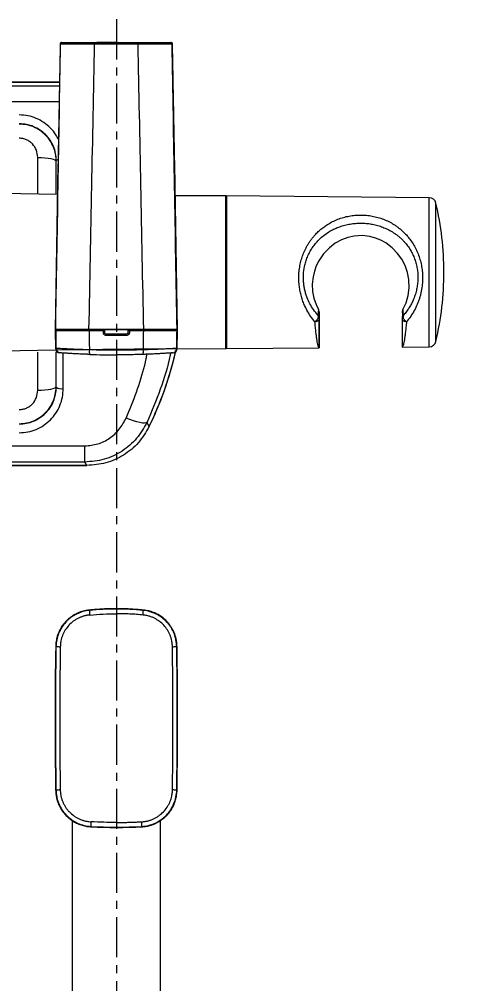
# Model space of a CAD drawing. Extents: x 277 to 1117, y -415 to 773.
# Drawn here: x 624.4 to 724.6, y 368.8 to 577.2 of the extents above; entities that cross this region are included whole.
import ezdxf

# ---------------------------------------------------------------- set-up
doc = ezdxf.new("R2010")
doc.units = 0
doc.header["$LTSCALE"] = 23.1
doc.header["$MEASUREMENT"] = 0
doc.linetypes.add('CENTER', pattern=[0.6, 0.375, -0.075, 0.075, -0.075])
doc.layers.get('0').update_dxf_attribs({"linetype": 'CONTINUOUS'})
doc.layers.get('Defpoints').update_dxf_attribs({"linetype": 'CONTINUOUS'})
doc.styles.get("Standard").update_dxf_attribs({"font": 'txt.shx', "bigfont": 'whgtxt.shx'})
doc.dimstyles.get("Standard").update_dxf_attribs({"dimtxt": 2.5, "dimasz": 0.18, "dimexe": 0.18, "dimexo": 0.0625, "dimgap": 0.09, "dimtad": 0, "dimtih": 1, "dimtoh": 1, "dimdec": 4, "dimzin": 0, "dimdsep": 46, "dimtxsty": 'Standard', "dimcen": 0.09, "dimadec": 0, "dimazin": 0, "dimtp": 0.001, "dimtm": 0.001, "dimtfac": 1, "dimtdec": 4, "dimtofl": 0, "dimtmove": 0, "dimatfit": 0, "dimfxl": 0, "dimtolj": 1, "dimtzin": 0, "dimarcsym": 0})

# ---------------------------------------------------------------- blocks, each defined once
blk = doc.blocks.new('*D87')
at = {"color": 2, "lineweight": -2, "transparency": 16777216}
for p, q in [((780.94, 449.83), (728.93, 449.83)), ((729.93, 444.83), (729.93, -253.32)), ((780.94, -258.32), (728.93, -258.32))]:
    blk.add_line(p, q, dxfattribs=at)
at = {"color": 2, "transparency": 16777216}
for points in [[(729.09, 444.83), (730.76, 444.83), (729.93, 449.83)], [(729.09, -253.32), (730.76, -253.32), (729.93, -258.32)]]:
    blk.add_solid(points, dxfattribs=at)
at = {"layer": 'Defpoints', "color": 0, "transparency": 16777216}
for p in [(781.24, 449.83), (729.93, -258.32), (781.24, -258.32)]:
    blk.add_point(p, dxfattribs=at)
at = {"color": 2, "transparency": 16777216, "insert": (721.93, 95.75), "char_height": 10, "attachment_point": 5, "rotation": 90}
blk.add_mtext('\\A1;708', dxfattribs=at)

msp = doc.modelspace()

# ---------------------------------------------------------------- linework, layer by layer
at = {"color": 1, "linetype": 'CENTER', "lineweight": 0}
msp.add_line((645.365, 577.236), (645.365, -277.065), dxfattribs=at)
at = {"color": 2, "linetype": 'Continuous', "lineweight": 15}
for p, q in [((633.218, 571.911), (633.3, 571.911)), ((640.659, 571.911), (650.07, 571.911)), ((657.429, 571.911), (657.511, 571.911)), ((534.997, 562.885), (633.054, 562.885)), ((628.365, 539.429), (628.365, 547.358)), ((632.365, 539.362), (632.365, 546.713)), ((713.052, 506.445), (713.052, 538.68)), ((714.5, 507.605), (714.5, 537.52)), ((642.551, 509.9), (639.453, 509.9)), ((647.943, 510.107), (642.787, 510.107)), ((647.576, 508.9), (643.154, 508.9)), ((651.277, 509.9), (648.179, 509.9)), ((628.365, 497.053), (628.365, 505.307)), ((632.365, 497.698), (632.365, 505.358)), ((638.533, 481.526), (638.533, 485.032)), ((638.533, 481.526), (534.997, 481.526))]:
    msp.add_line(p, q, dxfattribs=at)
at = {"color": 7, "linetype": 'Continuous', "lineweight": 15}
for p, q in [((633.518, 572.205), (633.6, 572.205)), ((657.129, 572.205), (657.212, 572.205)), ((633.067, 563.625), (534.533, 563.625)), ((534.533, 563.624), (633.067, 563.624)), ((657.721, 560.453), (657.684, 562.437)), ((632.988, 559.379), (534.997, 559.379)), ((632.738, 545.914), (632.115, 510.205)), ((658.615, 510.205), (657.991, 545.914)), ((669.019, 506.056), (669.019, 539.068)), ((713.052, 538.68), (669.217, 539.063)), ((669.217, 539.063), (669.217, 506.063)), ((632.12, 509.9), (632.186, 506.109)), ((639.447, 510.205), (632.238, 510.205)), ((651.283, 510.205), (639.447, 510.205)), ((642.865, 509.505), (642.865, 509.905)), ((647.565, 509.205), (643.165, 509.205)), ((647.865, 509.905), (647.865, 509.505)), ((658.492, 510.205), (651.283, 510.205)), ((658.543, 506.109), (658.609, 509.9)), ((633.865, 497.401), (633.865, 505.064)), ((669.217, 506.063), (689.217, 506.237)), ((707.217, 506.394), (713.052, 506.445)), ((707.217, 506.414), (707.217, 506.394)), ((534.997, 485.032), (638.533, 485.032)), ((638.996, 480.787), (534.533, 480.787)), ((534.533, 480.786), (638.996, 480.786)), ((638.996, 480.786), (638.996, 480.787)), ((635.815, 404.032), (635.815, 329.069)), ((654.915, 328.816), (654.915, 404.031))]:
    msp.add_line(p, q, dxfattribs=at)
at = {"color": 7, "linetype": 'Continuous', "lineweight": 15, "flags": 128}
for points in [[(645.222, 572.205), (644.443, 572.206), (643.525, 572.206), (642.606, 572.206), (641.828, 572.206), (641.308, 572.206), (641.126, 572.206)], [(632.624, 539.358), (620.722, 539.557)], [(669.019, 539.068), (658.11, 539.101)], [(707.354, 514.526), (708.024, 515.967), (708.479, 517.54), (708.685, 519.226), (708.621, 520.96), (708.323, 522.504), (707.808, 523.991), (707.093, 525.376), (706.199, 526.638), (705.016, 527.866), (703.657, 528.891), (702.577, 529.49), (701.422, 529.959), (700.216, 530.286), (698.533, 530.48), (696.841, 530.389), (695.411, 530.079), (694.053, 529.572), (692.681, 528.816), (691.439, 527.869), (690.187, 526.556), (689.159, 525.041), (688.62, 523.942), (688.203, 522.781), (687.917, 521.584), (687.753, 519.989), (687.823, 518.411), (688.099, 516.968), (688.557, 515.613), (689.08, 514.539)], [(689.201, 514.103), (689.156, 514.37), (689.08, 514.539)], [(689.201, 512.772), (689.207, 513.372), (689.213, 514.105)], [(689.217, 514.01), (689.217, 512.974), (689.217, 511.994), (689.217, 511.076), (689.217, 510.224), (689.217, 509.445), (689.217, 508.742), (689.217, 508.119), (689.217, 507.581), (689.217, 507.13), (689.217, 506.768), (689.217, 506.499), (689.217, 506.324), (689.217, 506.243), (689.217, 506.257)], [(707.22, 514.092), (707.227, 513.373), (707.232, 512.782)], [(707.354, 514.526), (707.231, 514.176), (707.224, 514.092)], [(620.722, 505.567), (636.047, 505.833), (640.315, 505.889), (642.467, 505.915), (644.282, 505.934), (649.252, 505.981), (669.019, 506.056)], [(633.238, 505.13), (633.056, 505.16), (632.893, 505.218)]]:
    msp.add_lwpolyline(points, dxfattribs=at)
at = {"color": 2, "linetype": 'Continuous', "lineweight": 15, "flags": 128}
for points in [[(628.365, 547.358), (629.145, 547.342), (629.896, 547.297), (630.587, 547.222), (631.193, 547.122), (631.691, 547), (632.06, 546.861), (632.288, 546.71), (632.365, 546.553)], [(632.365, 546.713), (632.394, 546.771), (632.479, 546.826), (632.618, 546.878), (632.741, 546.91)], [(657.491, 505.13), (657.674, 505.16), (657.838, 505.219)], [(628.365, 497.053), (629.145, 497.068), (629.896, 497.114), (630.587, 497.189), (631.193, 497.289), (631.691, 497.411), (632.06, 497.55), (632.288, 497.701), (632.365, 497.858)], [(651.997, 490.138), (651.8, 490.01), (651.47, 489.953), (651.016, 489.969), (650.452, 490.057), (649.796, 490.214), (649.069, 490.435), (648.292, 490.715), (647.491, 491.043)], [(653.285, 448.955), (652.129, 449.41), (651.283, 449.539)]]:
    msp.add_lwpolyline(points, dxfattribs=at)
at = {"color": 7, "linetype": 'Continuous', "lineweight": 15}
for centre, radius, start, end in [((633.518, 571.905), 0.3, 90.00061, 179.0009), ((657.212, 571.905), 0.3, 0.99905, 89.99944), ((669.017, 538.868), 0.2, 0, 89.42), ((713.039, 537.18), 1.5, 13.09397, 89.5), ((650.194, 522.563), 66.023, 0, 13.09397), ((650.194, 522.563), 66.023, 346.90603, 0), ((632.42, 509.905), 0.3, 90, 181), ((642.565, 509.905), 0.3, 0, 90), ((648.165, 509.905), 0.3, 90, 180), ((658.31, 509.905), 0.3, 359, 90), ((713.039, 507.945), 1.5, 270.5, 346.90603), ((633.186, 506.137), 1, 181.00033, 265.95311), ((584.821, 522.205), 75.262, 333.98662, 346.93388), ((584.821, 522.205), 75.263, 333.98662, 347.0083), ((657.544, 506.137), 1, 274.04863, 359.4625), ((669.017, 506.256), 0.2, 270.58, 0), ((645.365, 389.832), 59.995, 92.68846, 95.65513), ((645.365, 389.832), 60, 87.56522, 92.43596), ((645.365, 389.832), 59.977, 87.88731, 92.11269), ((645.365, 389.832), 59.995, 84.34487, 87.31154), ((1644.74, 425.907), 1012.625, 179.106107, 180.867664), ((-354.01, 425.907), 1012.62, 0, 0.893622), ((-354.01, 425.907), 1012.62, 359.132619, 0.893622), ((-354.01, 425.907), 1012.62, 359.132619, 0), ((645.365, 502.551), 99.995, 266.80285, 273.19715)]:
    msp.add_arc(centre, radius, start, end, dxfattribs=at)
at = {"color": 2, "linetype": 'Continuous', "lineweight": 15}
for centre, radius, start, end in [((633.51, 571.919), 0.285, 106.65086, 181.59023), ((633.6, 571.905), 0.3, 90.0029, 179.00323), ((641.595, 571.983), 0.938, 166.28481, 184.42348), ((649.135, 571.983), 0.938, 355.57652, 13.71519), ((657.129, 571.905), 0.3, 0.99677, 89.9971), ((657.22, 571.919), 0.284, 358.3869, 73.34333), ((632.543, 509.905), 0.3, 90.00359, 181.00337), ((640.254, 509.977), 0.805, 163.48298, 185.45489), ((644.198, 509.977), 1.649, 172.04388, 182.67789), ((642.632, 514.064), 4.565, 268.98241, 272.92574), ((645.244, 508.977), 2.092, 173.7383, 182.11218), ((645.486, 508.977), 2.092, 357.88782, 6.2617), ((648.098, 514.064), 4.565, 267.07426, 271.01759), ((646.532, 509.977), 1.649, 357.32211, 7.95612), ((650.476, 509.977), 0.805, 354.54511, 16.51702), ((658.186, 509.905), 0.3, 358.99663, 89.99641), ((633.308, 506.128), 1, 180.99763, 245.47285), ((642.111, 505.459), 2.598, 172.81584, 194.64882), ((648.618, 505.459), 2.598, 345.35118, 7.18416), ((657.421, 506.128), 1, 294.65535, 359.00272), ((633.505, 499.514), 2.144, 237.87792, 279.67484), ((647.397, 449.477), 7.863, 180.04769, 187.31891), ((643.334, 449.477), 7.863, 352.68109, 359.95231), ((1644.74, 425.907), 1012.62, 179.106378, 180.867381), ((636.4, 658.642), 217.041, 268.92012, 269.16562), ((654.331, 658.642), 217.041, 270.83438, 271.07988), ((636.389, 187.236), 223.442, 90.8096, 91.04805), ((654.342, 187.236), 223.442, 88.95195, 89.1904), ((648.126, 403.086), 8.267, 175.19046, 182.11595), ((642.604, 403.086), 8.267, 357.88405, 4.80954)]:
    msp.add_arc(centre, radius, start, end, dxfattribs=at)
for points, knots in [([(632.238, 510.205), (632.416, 520.538), (632.77, 541.107), (633.124, 561.675), (633.3, 571.911)], [0, 0, 0, 0, 0.5023712, 1, 1, 1, 1]), ([(633.3, 571.911), (633.307, 571.911), (633.361, 571.911), (633.557, 571.912), (633.698, 571.912), (634.066, 571.912), (634.296, 571.912), (634.825, 571.912), (635.125, 571.912), (635.63, 571.912), (635.808, 571.912), (636.178, 571.912), (636.369, 571.912), (636.962, 571.912), (637.381, 571.912), (638.049, 571.912), (638.278, 571.912), (638.739, 571.912), (638.973, 571.912), (639.681, 571.911), (640.165, 571.911), (640.659, 571.911)], [0, 0, 0, 0, 0.125, 0.125, 0.25, 0.25, 0.375, 0.375, 0.5, 0.5, 0.5625, 0.5625, 0.625, 0.625, 0.75, 0.75, 0.8125, 0.8125, 0.875, 0.875, 1, 1, 1, 1]), ([(650.07, 571.911), (650.563, 571.911), (651.057, 571.911), (652.007, 571.912), (652.465, 571.912), (653.349, 571.912), (653.777, 571.912), (654.568, 571.912), (654.934, 571.912), (655.439, 571.912), (655.6, 571.912), (655.903, 571.912), (656.044, 571.912), (656.439, 571.912), (656.664, 571.912), (656.941, 571.912), (657.024, 571.912), (657.165, 571.912), (657.224, 571.912), (657.369, 571.911), (657.422, 571.911), (657.429, 571.911)], [0, 0, 0, 0, 0.125, 0.125, 0.25, 0.25, 0.375, 0.375, 0.5, 0.5, 0.5625, 0.5625, 0.625, 0.625, 0.75, 0.75, 0.8125, 0.8125, 0.875, 0.875, 1, 1, 1, 1]), ([(651.283, 510.205), (651.08, 520.55), (650.677, 541.118), (650.272, 561.686), (650.07, 571.911)], [0, 0, 0, 0, 0.5029159, 1, 1, 1, 1]), ([(632.365, 546.713), (632.335, 547.232), (632.275, 548.269), (631.651, 550.246), (630.199, 552.441), (627.969, 553.918), (625.945, 554.55), (624.886, 554.61), (624.365, 554.639)], [0, 0, 0, 0, 0.1259262, 0.25169, 0.5013047, 0.7502917, 0.8770134, 1, 1, 1, 1]), ([(632.365, 546.553), (632.364, 546.615), (632.363, 546.784), (632.34, 547.303), (632.215, 548.276), (631.668, 550.11), (630.206, 552.346), (627.98, 553.847), (625.954, 554.492), (624.891, 554.554), (624.365, 554.584)], [0, 0, 0, 0, 0.0147946, 0.0404945, 0.1245576, 0.2489449, 0.496764, 0.7467437, 0.8746023, 1, 1, 1, 1]), ([(628.365, 547.358), (628.307, 547.896), (628.192, 548.966), (627.433, 550.124), (626.628, 550.827), (625.928, 551.221), (625.164, 551.477), (624.631, 551.509), (624.365, 551.525)], [0, 0, 0, 0, 0.2536487, 0.5043628, 0.6294837, 0.7532324, 0.8769822, 1, 1, 1, 1]), ([(688.319, 511.837), (687.998, 512.238), (687.372, 513.021), (686.579, 514.338), (685.979, 515.599), (685.545, 516.78), (685.239, 517.857), (685.016, 518.948), (684.866, 520.122), (684.811, 521.378), (684.875, 522.71), (685.057, 524.001), (685.35, 525.244), (685.744, 526.431), (686.17, 527.405), (686.577, 528.181), (686.93, 528.777), (687.314, 529.353), (687.727, 529.908), (688.236, 530.522), (688.852, 531.176), (689.605, 531.858), (690.416, 532.486), (691.347, 533.094), (692.391, 533.652), (693.559, 534.139), (694.778, 534.516), (696.026, 534.776), (697.287, 534.918), (698.544, 534.945), (699.796, 534.858), (701.042, 534.657), (702.267, 534.34), (703.456, 533.91), (704.59, 533.373), (705.526, 532.815), (706.286, 532.279), (706.899, 531.788), (707.507, 531.239), (708.1, 530.629), (708.737, 529.879), (709.384, 528.984), (710.007, 527.929), (710.537, 526.808), (710.968, 525.632), (711.294, 524.408), (711.511, 523.148), (711.615, 521.86), (711.603, 520.554), (711.494, 519.439), (711.338, 518.517), (711.174, 517.779), (710.972, 517.048), (710.731, 516.324), (710.365, 515.385), (709.819, 514.257), (709.045, 512.981), (708.437, 512.222), (708.126, 511.833)], [0, 0, 0, 0, 0.0274646, 0.0536358, 0.078642, 0.096725, 0.1143047, 0.1314565, 0.1482619, 0.168304, 0.1881528, 0.2079742, 0.2267931, 0.2457969, 0.2651196, 0.2760028, 0.286941, 0.297955, 0.3090648, 0.3202902, 0.3366426, 0.3529931, 0.370244, 0.3872037, 0.407657, 0.4279797, 0.4480076, 0.4676954, 0.4867088, 0.5053876, 0.5239794, 0.5429844, 0.5627242, 0.5825409, 0.6027439, 0.623168, 0.6356747, 0.6483135, 0.6617288, 0.6757889, 0.6898628, 0.7094399, 0.7287046, 0.7477734, 0.7670937, 0.7861612, 0.8051203, 0.824507, 0.8440208, 0.8638164, 0.8753533, 0.8870673, 0.8989842, 0.9111282, 0.9235224, 0.9479282, 0.9733804, 1, 1, 1, 1]), ([(689.08, 514.539), (689.073, 514.446), (689.059, 514.255), (689.039, 513.994), (689.018, 513.737), (688.997, 513.486), (688.983, 513.329), (688.976, 513.249)], [0, 0, 0, 0, 0.1731281, 0.3596846, 0.5596778, 0.7731146, 1, 1, 1, 1]), ([(707.456, 513.258), (707.45, 513.337), (707.436, 513.491), (707.415, 513.739), (707.395, 513.991), (707.375, 514.248), (707.361, 514.436), (707.354, 514.526)], [0, 0, 0, 0, 0.2264551, 0.4396768, 0.6396703, 0.826442, 1, 1, 1, 1]), ([(688.319, 511.837), (688.395, 511.898), (688.551, 512.022), (688.773, 512.272), (688.948, 512.539), (689.008, 512.708), (689.035, 512.786)], [0, 0, 0, 0, 0.2451457, 0.5018672, 0.7714369, 1, 1, 1, 1]), ([(689.217, 512.432), (689.205, 512.363), (689.186, 512.257), (689.074, 512.125), (688.959, 512.031), (688.815, 511.953), (688.606, 511.873), (688.432, 511.851), (688.319, 511.837)], [0, 0, 0, 0, 0.2395069, 0.368394, 0.5000022, 0.6316105, 0.7604976, 1, 1, 1, 1]), ([(689.217, 506.257), (689.179, 506.3), (689.104, 506.386), (688.992, 506.722), (688.88, 507.206), (688.768, 507.849), (688.656, 508.639), (688.543, 509.573), (688.431, 510.63), (688.356, 511.435), (688.319, 511.837)], [0, 0, 0, 0, 0.1249739, 0.24995525, 0.37494408, 0.49994037, 0.62494406, 0.74995532, 0.87497393, 1, 1, 1, 1]), ([(708.126, 511.833), (708.012, 511.846), (707.836, 511.867), (707.625, 511.946), (707.479, 512.025), (707.361, 512.12), (707.247, 512.254), (707.229, 512.362), (707.217, 512.432)], [0, 0, 0, 0, 0.2392576, 0.368232, 0.4999976, 0.6317642, 0.7607402, 1, 1, 1, 1]), ([(708.126, 511.833), (708.088, 511.443), (708.012, 510.662), (707.898, 509.637), (707.785, 508.731), (707.671, 507.964), (707.557, 507.34), (707.444, 506.869), (707.33, 506.541), (707.254, 506.456), (707.217, 506.414)], [0, 0, 0, 0, 0.12497329, 0.24995417, 0.37494272, 0.49993892, 0.62494275, 0.74995419, 0.87497328, 1, 1, 1, 1]), ([(639.453, 509.9), (639.357, 509.9), (639.164, 509.9), (638.877, 509.9), (638.591, 509.9), (638.308, 509.899), (638.028, 509.899), (637.751, 509.899), (637.479, 509.899), (637.212, 509.899), (636.95, 509.898), (636.693, 509.898), (636.443, 509.898), (636.2, 509.898), (635.963, 509.898), (635.734, 509.898), (635.513, 509.898), (635.299, 509.898), (635.094, 509.898), (634.897, 509.898), (634.708, 509.898), (634.527, 509.898), (634.301, 509.898), (634.033, 509.898), (633.733, 509.898), (633.451, 509.898), (633.19, 509.898), (632.956, 509.898), (632.749, 509.898), (632.575, 509.899), (632.435, 509.899), (632.331, 509.899), (632.263, 509.9), (632.25, 509.9), (632.243, 509.9)], [0, 0, 0, 0, 0.0249443, 0.0499098, 0.0748746, 0.0998163, 0.1247126, 0.1495414, 0.1742805, 0.1989081, 0.2234028, 0.2477438, 0.2719105, 0.2958832, 0.3196428, 0.3431711, 0.3664505, 0.3894646, 0.4121976, 0.4346348, 0.4567625, 0.4785679, 0.5000395, 0.5413157, 0.5837691, 0.6273085, 0.6718299, 0.7172168, 0.7633417, 0.8100671, 0.8572479, 0.9047332, 0.9523688, 1, 1, 1, 1]), ([(642.865, 509.905), (642.865, 509.905), (642.858, 509.904), (642.827, 509.903), (642.803, 509.902), (642.741, 509.901), (642.703, 509.901), (642.626, 509.9), (642.587, 509.9), (642.551, 509.9)], [0, 0, 0, 0, 0.25, 0.25, 0.5, 0.5, 0.75, 0.75, 1, 1, 1, 1]), ([(643.154, 508.9), (643.128, 508.901), (643.075, 508.903), (642.998, 508.919), (642.91, 508.949), (642.816, 508.998), (642.725, 509.073), (642.649, 509.164), (642.594, 509.269), (642.558, 509.382), (642.553, 509.461), (642.551, 509.5)], [0, 0, 0, 0, 0.0831673, 0.1663689, 0.2510477, 0.3770432, 0.5011488, 0.6250255, 0.7505616, 0.875364, 1, 1, 1, 1]), ([(648.179, 509.5), (648.178, 509.474), (648.176, 509.422), (648.159, 509.344), (648.129, 509.257), (648.08, 509.164), (648.005, 509.073), (647.913, 508.998), (647.808, 508.943), (647.694, 508.907), (647.615, 508.902), (647.576, 508.9)], [0, 0, 0, 0, 0.0833682, 0.1661847, 0.2498839, 0.375504, 0.4995055, 0.6235053, 0.7494022, 0.8754823, 1, 1, 1, 1]), ([(648.179, 509.9), (648.143, 509.9), (648.103, 509.9), (648.026, 509.901), (647.989, 509.901), (647.927, 509.902), (647.902, 509.903), (647.872, 509.904), (647.865, 509.905), (647.865, 509.905)], [0, 0, 0, 0, 0.25, 0.25, 0.5, 0.5, 0.75, 0.75, 1, 1, 1, 1]), ([(658.486, 509.9), (658.484, 509.9), (658.479, 509.9), (658.458, 509.9), (658.427, 509.9), (658.386, 509.899), (658.334, 509.899), (658.272, 509.899), (658.201, 509.899), (658.119, 509.899), (658.029, 509.898), (657.929, 509.898), (657.821, 509.898), (657.705, 509.898), (657.581, 509.898), (657.45, 509.898), (657.313, 509.898), (657.169, 509.898), (657.019, 509.898), (656.865, 509.898), (656.706, 509.898), (656.543, 509.898), (656.324, 509.898), (656.039, 509.898), (655.672, 509.898), (655.276, 509.898), (654.85, 509.898), (654.398, 509.898), (653.921, 509.898), (653.422, 509.899), (652.904, 509.899), (652.371, 509.899), (651.828, 509.9), (651.46, 509.9), (651.277, 509.9)], [0, 0, 0, 0, 0.0249434, 0.0499082, 0.0748722, 0.0998132, 0.1247089, 0.149537, 0.1742754, 0.1989025, 0.2233968, 0.2477372, 0.2719035, 0.2958758, 0.3196351, 0.3431631, 0.3664423, 0.3894561, 0.412189, 0.434626, 0.4567536, 0.4785591, 0.5000306, 0.5413069, 0.5837605, 0.6273002, 0.6718221, 0.7172097, 0.7633354, 0.8100618, 0.8572437, 0.9047302, 0.9523672, 1, 1, 1, 1]), ([(639.534, 505.784), (639.046, 505.797), (638.57, 505.812), (637.873, 505.835), (637.643, 505.844), (637.19, 505.86), (636.966, 505.869), (636.31, 505.896), (635.898, 505.914), (635.318, 505.941), (635.13, 505.949), (634.768, 505.967), (634.593, 505.976), (634.098, 506.002), (633.804, 506.018), (633.286, 506.047), (633.061, 506.061), (632.7, 506.083), (632.562, 506.092), (632.369, 506.105), (632.316, 506.109), (632.308, 506.111)], [0, 0, 0, 0, 0.125, 0.125, 0.1875, 0.1875, 0.25, 0.25, 0.375, 0.375, 0.4375, 0.4375, 0.5, 0.5, 0.625, 0.625, 0.75, 0.75, 0.875, 0.875, 1, 1, 1, 1]), ([(658.421, 506.111), (658.413, 506.109), (658.361, 506.105), (658.218, 506.095), (658.16, 506.091), (658.022, 506.083), (657.941, 506.077), (657.669, 506.061), (657.449, 506.048), (657.061, 506.026), (656.923, 506.018), (656.626, 506.002), (656.468, 505.993), (655.973, 505.968), (655.615, 505.95), (654.84, 505.914), (654.42, 505.896), (653.551, 505.861), (653.101, 505.844), (652.168, 505.812), (651.683, 505.797), (651.196, 505.784)], [0, 0, 0, 0, 0.125, 0.125, 0.1875, 0.1875, 0.25, 0.25, 0.375, 0.375, 0.4375, 0.4375, 0.5, 0.5, 0.625, 0.625, 0.75, 0.75, 0.875, 0.875, 1, 1, 1, 1]), ([(657.107, 505.104), (657.078, 504.962), (656.548, 502.283), (654.988, 497.196), (652.995, 492.495), (651.997, 490.138)], [0, 0, 0, 0, 0.0272035, 0.5124646, 1, 1, 1, 1]), ([(624.365, 489.826), (624.892, 489.857), (625.957, 489.919), (627.985, 490.566), (630.211, 492.072), (631.922, 494.688), (632.357, 496.763), (632.364, 497.796), (632.365, 497.858)], [0, 0, 0, 0, 0.1257832, 0.2540416, 0.5041754, 0.7523661, 0.9850512, 1, 1, 1, 1]), ([(624.365, 489.772), (624.887, 489.801), (625.948, 489.861), (627.975, 490.495), (630.186, 491.976), (632.007, 494.6), (632.245, 496.665), (632.365, 497.698)], [0, 0, 0, 0, 0.1233787, 0.2505241, 0.4996744, 0.7497206, 1, 1, 1, 1]), ([(624.365, 492.886), (624.633, 492.902), (625.167, 492.935), (625.933, 493.192), (626.632, 493.586), (627.435, 494.291), (628.192, 495.446), (628.307, 496.516), (628.365, 497.053)], [0, 0, 0, 0, 0.124014, 0.2472814, 0.3716781, 0.4960574, 0.7468989, 1, 1, 1, 1]), ([(651.997, 490.138), (651.31, 488.93), (649.932, 486.505), (646.682, 483.765), (642.811, 481.886), (639.962, 481.646), (638.533, 481.526)], [0, 0, 0, 0, 0.2474217, 0.4965673, 0.7475325, 1, 1, 1, 1]), ([(639.534, 449.47), (639.046, 449.423), (638.57, 449.332), (637.873, 449.132), (637.644, 449.055), (637.191, 448.88), (636.966, 448.781), (636.311, 448.455), (635.899, 448.202), (635.318, 447.767), (635.131, 447.613), (634.769, 447.287), (634.594, 447.114), (634.099, 446.578), (633.805, 446.195), (633.287, 445.376), (633.062, 444.936), (632.701, 444.035), (632.562, 443.572), (632.37, 442.62), (632.317, 442.129), (632.309, 441.639)], [0, 0, 0, 0, 0.125, 0.125, 0.1875, 0.1875, 0.25, 0.25, 0.375, 0.375, 0.4375, 0.4375, 0.5, 0.5, 0.625, 0.625, 0.75, 0.75, 0.875, 0.875, 1, 1, 1, 1]), ([(639.598, 448.475), (639.513, 448.466), (639.343, 448.448), (639.09, 448.409), (638.838, 448.362), (638.588, 448.305), (638.217, 448.207), (637.729, 448.044), (637.142, 447.786), (636.582, 447.478), (635.875, 447), (635.078, 446.286), (634.424, 445.44), (634, 444.701), (633.734, 444.12), (633.523, 443.518), (633.384, 442.968), (633.301, 442.477), (633.253, 442.052), (633.244, 441.766), (633.239, 441.624)], [0, 0, 0, 0, 0.025096, 0.0501407, 0.0751669, 0.1002072, 0.1252946, 0.1880065, 0.2507036, 0.3131536, 0.3755771, 0.5007712, 0.6251311, 0.6876873, 0.7502762, 0.8123975, 0.8745202, 0.9163445, 0.9581179, 1, 1, 1, 1]), ([(651.133, 448.475), (650.892, 448.498), (650.412, 448.542), (649.691, 448.598), (648.97, 448.646), (648.249, 448.685), (647.528, 448.716), (646.807, 448.737), (646.086, 448.751), (645.606, 448.753), (645.365, 448.753)], [0, 0, 0, 0, 0.1253477, 0.2505599, 0.3756547, 0.5006501, 0.6255641, 0.750415, 0.8752209, 1, 1, 1, 1]), ([(657.492, 441.624), (657.49, 441.709), (657.485, 441.879), (657.467, 442.133), (657.439, 442.387), (657.403, 442.639), (657.334, 443.015), (657.21, 443.512), (656.999, 444.115), (656.734, 444.695), (656.311, 445.434), (655.658, 446.281), (654.861, 446.996), (654.155, 447.474), (653.593, 447.784), (653.007, 448.042), (652.467, 448.223), (651.983, 448.345), (651.56, 448.427), (651.275, 448.459), (651.133, 448.475)], [0, 0, 0, 0, 0.0249625, 0.0498703, 0.0747572, 0.0996567, 0.1246027, 0.1869981, 0.2494503, 0.3116616, 0.3739383, 0.4990105, 0.6234958, 0.686223, 0.7490135, 0.8114004, 0.8738215, 0.9158963, 0.9579041, 1, 1, 1, 1]), ([(658.422, 441.639), (658.414, 442.13), (658.362, 442.612), (658.219, 443.323), (658.161, 443.558), (658.022, 444.024), (657.942, 444.256), (657.669, 444.936), (657.449, 445.367), (657.062, 445.981), (656.924, 446.18), (656.627, 446.567), (656.469, 446.755), (655.974, 447.291), (655.615, 447.615), (654.84, 448.196), (654.42, 448.455), (653.552, 448.887), (653.102, 449.062), (652.169, 449.33), (651.683, 449.423), (651.197, 449.47)], [0, 0, 0, 0, 0.125, 0.125, 0.1875, 0.1875, 0.25, 0.25, 0.375, 0.375, 0.4375, 0.4375, 0.5, 0.5, 0.625, 0.625, 0.75, 0.75, 0.875, 0.875, 1, 1, 1, 1]), ([(633.239, 441.624), (633.224, 440.591), (633.193, 438.527), (633.16, 435.43), (633.135, 432.333), (633.12, 429.237), (633.114, 426.14), (633.118, 423.043), (633.132, 419.946), (633.155, 416.849), (633.188, 413.753), (633.217, 411.688), (633.232, 410.656)], [0, 0, 0, 0, 0.1000059, 0.2000079, 0.3000071, 0.4000043, 0.5000005, 0.5999966, 0.6999937, 0.7999927, 0.8999944, 1, 1, 1, 1]), ([(657.499, 410.656), (657.514, 411.688), (657.543, 413.753), (657.575, 416.849), (657.599, 419.946), (657.612, 423.043), (657.616, 426.14), (657.611, 429.237), (657.596, 432.333), (657.571, 435.43), (657.538, 438.527), (657.507, 440.591), (657.492, 441.624)], [0, 0, 0, 0, 0.1000056, 0.2000073, 0.3000063, 0.4000034, 0.4999995, 0.5999957, 0.6999929, 0.7999921, 0.8999941, 1, 1, 1, 1]), ([(632.302, 410.641), (632.31, 410.136), (632.365, 409.64), (632.515, 408.909), (632.576, 408.667), (632.723, 408.188), (632.808, 407.949), (633.095, 407.254), (633.327, 406.813), (633.872, 405.979), (634.188, 405.581), (634.881, 404.861), (635.258, 404.537), (635.869, 404.103), (636.081, 403.967), (636.516, 403.715), (636.738, 403.601), (637.417, 403.289), (637.887, 403.125), (638.861, 402.883), (639.363, 402.808), (639.865, 402.78)], [0, 0, 0, 0, 0.125, 0.125, 0.1875, 0.1875, 0.25, 0.25, 0.375, 0.375, 0.5, 0.5, 0.625, 0.625, 0.6875, 0.6875, 0.75, 0.75, 0.875, 0.875, 1, 1, 1, 1]), ([(633.232, 410.656), (633.234, 410.568), (633.239, 410.393), (633.258, 410.131), (633.287, 409.871), (633.325, 409.611), (633.398, 409.224), (633.528, 408.714), (633.752, 408.095), (634.031, 407.501), (634.366, 406.935), (634.753, 406.402), (635.332, 405.744), (636.003, 405.17), (636.743, 404.698), (637.33, 404.397), (637.942, 404.151), (638.505, 403.985), (639.008, 403.877), (639.447, 403.811), (639.741, 403.789), (639.889, 403.779)], [0, 0, 0, 0, 0.0249533, 0.049849, 0.074723, 0.0996108, 0.1245482, 0.1869448, 0.249399, 0.3115622, 0.3737921, 0.4363407, 0.4989976, 0.6234331, 0.6861359, 0.7488888, 0.8113194, 0.8737818, 0.915873, 0.9578909, 1, 1, 1, 1]), ([(650.842, 403.779), (650.93, 403.784), (651.105, 403.796), (651.368, 403.825), (651.628, 403.864), (651.888, 403.912), (652.274, 403.999), (652.781, 404.149), (653.394, 404.394), (653.981, 404.694), (654.721, 405.165), (655.559, 405.88), (656.249, 406.74), (656.696, 407.493), (656.977, 408.089), (657.2, 408.706), (657.346, 409.272), (657.434, 409.776), (657.484, 410.215), (657.494, 410.509), (657.499, 410.656)], [0, 0, 0, 0, 0.025091, 0.0501282, 0.0751465, 0.1001804, 0.1252646, 0.1879929, 0.2507082, 0.3131219, 0.3755095, 0.500728, 0.6250374, 0.6876421, 0.7501398, 0.8122959, 0.874451, 0.9163011, 0.9580942, 1, 1, 1, 1]), ([(650.865, 402.78), (651.369, 402.808), (651.862, 402.882), (652.587, 403.061), (652.826, 403.131), (653.298, 403.296), (653.533, 403.39), (654.217, 403.703), (654.648, 403.952), (655.258, 404.384), (655.455, 404.537), (655.837, 404.865), (656.02, 405.038), (656.54, 405.578), (656.85, 405.967), (657.398, 406.802), (657.635, 407.252), (658.015, 408.173), (658.162, 408.649), (658.365, 409.632), (658.421, 410.138), (658.429, 410.641)], [0, 0, 0, 0, 0.125, 0.125, 0.1875, 0.1875, 0.25, 0.25, 0.375, 0.375, 0.4375, 0.4375, 0.5, 0.5, 0.625, 0.625, 0.75, 0.75, 0.875, 0.875, 1, 1, 1, 1]), ([(645.365, 403.63), (645.67, 403.631), (646.278, 403.633), (647.191, 403.645), (648.104, 403.666), (649.017, 403.695), (649.929, 403.732), (650.538, 403.763), (650.842, 403.779)], [0, 0, 0, 0, 0.1665381, 0.3331095, 0.4997278, 0.6664066, 0.8331595, 1, 1, 1, 1])]:
    msp.add_open_spline(points, degree=3, knots=knots, dxfattribs=at)
at = {"color": 7, "linetype": 'Continuous', "lineweight": 15}
for points, knots in [([(633.218, 571.911), (633.214, 571.653), (633.204, 571.139), (633.191, 570.368), (633.177, 569.598), (633.163, 568.83), (633.149, 568.063), (633.135, 567.297), (633.121, 566.533), (633.107, 565.77), (633.093, 565.008), (633.079, 564.248), (633.065, 563.489), (633.051, 562.731), (633.041, 562.228), (633.037, 561.976)], [0, 0, 0, 0, 0.0771086, 0.1541343, 0.2310913, 0.3079936, 0.3848554, 0.461691, 0.5385146, 0.6153404, 0.6921827, 0.7690555, 0.8459733, 0.92295, 1, 1, 1, 1]), ([(633.6, 572.205), (633.603, 572.205), (633.607, 572.205), (633.628, 572.205), (633.659, 572.205), (633.7, 572.205), (633.777, 572.205), (633.915, 572.205), (634.151, 572.205), (634.448, 572.205), (634.92, 572.205), (635.65, 572.205), (636.539, 572.205), (637.328, 572.205), (637.953, 572.205), (638.606, 572.205), (639.209, 572.205), (639.746, 572.205), (640.212, 572.205), (640.526, 572.205), (640.683, 572.205)], [0, 0, 0, 0, 0.0252194, 0.0503824, 0.0755239, 0.1006785, 0.1258811, 0.1881286, 0.2504232, 0.3130816, 0.3757498, 0.5001513, 0.625301, 0.6876008, 0.7499494, 0.8124938, 0.8750874, 0.9167185, 0.9583035, 1, 1, 1, 1]), ([(640.683, 572.205), (640.943, 572.205), (641.462, 572.205), (642.242, 572.205), (643.022, 572.205), (643.803, 572.205), (644.584, 572.205), (645.495, 572.205), (646.536, 572.205), (647.707, 572.205), (648.878, 572.205), (649.657, 572.205), (650.046, 572.205)], [0, 0, 0, 0, 0.0833667, 0.1667003, 0.2500158, 0.3333282, 0.4166523, 0.5000031, 0.6249942, 0.7499576, 0.8749429, 1, 1, 1, 1]), ([(650.046, 572.205), (650.141, 572.205), (650.331, 572.205), (650.615, 572.205), (650.896, 572.205), (651.176, 572.205), (651.589, 572.205), (652.13, 572.205), (652.783, 572.205), (653.408, 572.205), (654.196, 572.205), (655.085, 572.205), (655.814, 572.205), (656.286, 572.205), (656.581, 572.205), (656.817, 572.205), (656.97, 572.205), (657.062, 572.205), (657.114, 572.205), (657.124, 572.205), (657.129, 572.205)], [0, 0, 0, 0, 0.0252194, 0.0503824, 0.0755239, 0.1006785, 0.1258811, 0.1881286, 0.2504232, 0.3130816, 0.3757498, 0.5001513, 0.625301, 0.6876008, 0.7499494, 0.8124938, 0.8750874, 0.9167185, 0.9583035, 1, 1, 1, 1]), ([(657.729, 560.054), (657.724, 560.297), (657.715, 560.782), (657.702, 561.512), (657.688, 562.243), (657.674, 562.976), (657.661, 563.71), (657.647, 564.446), (657.633, 565.184), (657.615, 566.173), (657.592, 567.414), (657.565, 568.91), (657.538, 570.409), (657.52, 571.41), (657.511, 571.911)], [0, 0, 0, 0, 0.0624561, 0.1248582, 0.1872169, 0.2495429, 0.3118471, 0.3741402, 0.436433, 0.4987362, 0.6240996, 0.7493729, 0.8746438, 1, 1, 1, 1]), ([(633.037, 561.976), (633.032, 561.728), (633.023, 561.232), (633.009, 560.492), (632.995, 559.755), (632.981, 559.02), (632.967, 558.288), (632.953, 557.559), (632.94, 556.833), (632.926, 556.11), (632.909, 555.195), (632.888, 554.092), (632.864, 552.808), (632.84, 551.535), (632.817, 550.274), (632.801, 549.444), (632.794, 549.029)], [0, 0, 0, 0, 0.0554565, 0.1108683, 0.1662453, 0.2215973, 0.2769342, 0.3322658, 0.387602, 0.4429526, 0.4983275, 0.5986014, 0.6988471, 0.7991232, 0.899488, 1, 1, 1, 1]), ([(657.916, 550.12), (657.912, 550.349), (657.903, 550.808), (657.89, 551.5), (657.877, 552.195), (657.864, 552.894), (657.851, 553.596), (657.838, 554.3), (657.824, 555.009), (657.811, 555.72), (657.797, 556.434), (657.784, 557.152), (657.77, 557.873), (657.757, 558.597), (657.743, 559.324), (657.734, 559.811), (657.729, 560.054)], [0, 0, 0, 0, 0.071664, 0.1432418, 0.2147458, 0.2861886, 0.3575825, 0.4289401, 0.500274, 0.5715967, 0.6429207, 0.7142586, 0.785623, 0.8570264, 0.9284812, 1, 1, 1, 1]), ([(632.835, 551.241), (632.66, 551.598), (632.215, 552.511), (631.143, 553.772), (629.712, 554.976), (628.053, 555.865), (626.249, 556.442), (624.992, 556.514), (624.365, 556.55)], [0, 0, 0, 0, 0.1143287, 0.2920422, 0.469914, 0.6464695, 0.8235946, 1, 1, 1, 1]), ([(632.794, 549.029), (632.79, 548.818), (632.782, 548.397), (632.771, 547.769), (632.76, 547.146), (632.749, 546.528), (632.742, 546.119), (632.738, 545.914)], [0, 0, 0, 0, 0.2002688, 0.4003728, 0.6003424, 0.800208, 1, 1, 1, 1]), ([(657.991, 545.914), (657.987, 546.143), (657.979, 546.602), (657.967, 547.296), (657.955, 547.994), (657.942, 548.698), (657.929, 549.406), (657.92, 549.882), (657.916, 550.12)], [0, 0, 0, 0, 0.1667585, 0.333438, 0.5000702, 0.6666868, 0.8333195, 1, 1, 1, 1]), ([(688.976, 513.249), (688.644, 513.648), (688.013, 514.407), (687.243, 515.687), (686.712, 516.835), (686.36, 517.836), (686.131, 518.677), (685.963, 519.524), (685.822, 520.655), (685.797, 522.098), (685.994, 523.6), (686.316, 524.851), (686.684, 525.876), (687.142, 526.846), (687.675, 527.746), (688.27, 528.574), (688.958, 529.371), (689.793, 530.173), (690.756, 530.924), (691.812, 531.579), (692.872, 532.1), (693.951, 532.512), (695.06, 532.828), (696.201, 533.046), (697.361, 533.166), (698.52, 533.187), (699.675, 533.112), (700.821, 532.938), (701.937, 532.67), (703.012, 532.31), (704.06, 531.853), (704.916, 531.382), (705.657, 530.899), (706.237, 530.468), (706.828, 529.966), (707.355, 529.458), (707.941, 528.814), (708.53, 528.055), (709.107, 527.142), (709.596, 526.184), (709.996, 525.172), (710.301, 524.115), (710.504, 523.031), (710.605, 521.922), (710.6, 520.79), (710.488, 519.679), (710.276, 518.592), (709.969, 517.531), (709.595, 516.576), (709.179, 515.719), (708.713, 514.911), (708.145, 514.071), (707.692, 513.535), (707.456, 513.258)], [0, 0, 0, 0, 0.0316489, 0.0600925, 0.0863271, 0.1021577, 0.1175391, 0.1325178, 0.1471447, 0.1761176, 0.205154, 0.2230799, 0.2417237, 0.2611682, 0.2791658, 0.2973652, 0.3162422, 0.3368706, 0.3614537, 0.3841891, 0.4059381, 0.4263786, 0.4466483, 0.466998, 0.486523, 0.505919, 0.5253467, 0.5448566, 0.5651148, 0.5850656, 0.6051874, 0.6270802, 0.6388012, 0.6541268, 0.6671335, 0.6817921, 0.6944855, 0.7148818, 0.7338816, 0.7520976, 0.7713862, 0.7900283, 0.8081199, 0.8270643, 0.8460748, 0.8652817, 0.8841178, 0.9036843, 0.9240719, 0.94024, 0.9571841, 0.9777815, 1, 1, 1, 1]), ([(689.035, 512.786), (689.053, 512.882), (689.087, 513.061), (689.011, 513.189), (688.976, 513.249)], [0, 0, 0, 0, 0.5362798, 1, 1, 1, 1]), ([(688.976, 513.249), (689.048, 513.152), (689.157, 513.007), (689.178, 512.829), (689.186, 512.77)], [0, 0, 0, 0, 0.6636535, 1, 1, 1, 1]), ([(689.217, 512.597), (689.217, 512.671), (689.217, 512.815), (689.217, 513.046), (689.217, 513.279), (689.217, 513.516), (689.217, 513.755), (689.217, 513.927), (689.217, 514.01)], [0, 0, 0, 0, 0.19237327, 0.37446027, 0.54626336, 0.70778532, 0.85902951, 1, 1, 1, 1]), ([(707.247, 512.779), (707.255, 512.839), (707.276, 513.016), (707.384, 513.161), (707.456, 513.258)], [0, 0, 0, 0, 0.336363, 1, 1, 1, 1]), ([(707.456, 513.258), (707.42, 513.196), (707.345, 513.067), (707.379, 512.888), (707.397, 512.795)], [0, 0, 0, 0, 0.4823672, 1, 1, 1, 1]), ([(689.217, 512.597), (689.208, 512.62), (689.195, 512.656), (689.12, 512.725), (689.064, 512.765), (689.035, 512.786)], [0, 0, 0, 0, 0.4794102, 0.7365805, 1, 1, 1, 1]), ([(689.217, 512.487), (689.217, 512.5), (689.217, 512.523), (689.217, 512.561), (689.217, 512.586), (689.217, 512.597)], [0, 0, 0, 0, 0.3749686, 0.7163895, 1, 1, 1, 1]), ([(689.217, 506.257), (689.217, 506.337), (689.217, 506.496), (689.217, 506.938), (689.217, 507.52), (689.217, 508.251), (689.217, 509.117), (689.217, 510.108), (689.217, 511.205), (689.217, 512.023), (689.217, 512.432)], [0, 0, 0, 0, 0.1274844, 0.2546372, 0.3807137, 0.506535, 0.630914, 0.755037, 0.8776361, 1, 1, 1, 1]), ([(707.397, 512.795), (707.369, 512.775), (707.313, 512.736), (707.238, 512.667), (707.225, 512.63), (707.217, 512.606)], [0, 0, 0, 0, 0.2637457, 0.5209686, 1, 1, 1, 1]), ([(707.217, 512.606), (707.217, 512.595), (707.217, 512.569), (707.217, 512.506), (707.217, 512.463), (707.217, 512.432)], [0, 0, 0, 0, 0.1828054, 0.4027793, 1, 1, 1, 1]), ([(707.217, 512.432), (707.217, 512.034), (707.217, 511.239), (707.217, 510.172), (707.217, 509.208), (707.217, 508.27), (707.217, 507.43), (707.217, 506.749), (707.217, 506.526), (707.217, 506.414)], [0, 0, 0, 0, 0.1223272, 0.2449346, 0.3690356, 0.4934844, 0.6611828, 0.8301315, 1, 1, 1, 1]), ([(708.126, 511.833), (708.048, 511.895), (707.893, 512.018), (707.665, 512.271), (707.487, 512.543), (707.425, 512.717), (707.397, 512.795)], [0, 0, 0, 0, 0.24727314, 0.49523826, 0.77223214, 1, 1, 1, 1]), ([(643.165, 509.205), (643.086, 509.205), (643.008, 509.238), (642.897, 509.349), (642.865, 509.427), (642.865, 509.505)], [0, 0, 0, 0, 0.5, 0.5, 1, 1, 1, 1]), ([(647.865, 509.505), (647.865, 509.427), (647.832, 509.349), (647.721, 509.238), (647.643, 509.205), (647.565, 509.205)], [0, 0, 0, 0, 0.5, 0.5, 1, 1, 1, 1]), ([(658.186, 510.205), (658.179, 510.205), (658.129, 510.205), (657.992, 510.205), (657.936, 510.205), (657.803, 510.205), (657.726, 510.205), (657.465, 510.205), (657.254, 510.205), (656.883, 510.205), (656.75, 510.205), (656.465, 510.205), (656.313, 510.205), (655.838, 510.205), (655.494, 510.205), (654.75, 510.205), (654.346, 510.205), (653.511, 510.205), (653.078, 510.205), (652.182, 510.205), (651.715, 510.205), (651.247, 510.205)], [0, 0, 0, 0, 0.125, 0.125, 0.1875, 0.1875, 0.25, 0.25, 0.375, 0.375, 0.4375, 0.4375, 0.5, 0.5, 0.625, 0.625, 0.75, 0.75, 0.875, 0.875, 1, 1, 1, 1]), ([(639.598, 504.802), (639.513, 504.805), (639.343, 504.811), (639.089, 504.82), (638.838, 504.829), (638.588, 504.839), (638.216, 504.853), (637.729, 504.874), (637.142, 504.901), (636.581, 504.928), (635.874, 504.965), (635.077, 505.011), (634.423, 505.051), (634, 505.079), (633.733, 505.096), (633.522, 505.111), (633.384, 505.12), (633.3, 505.126), (633.253, 505.129), (633.243, 505.13), (633.238, 505.13)], [0, 0, 0, 0, 0.025096, 0.0501407, 0.0751669, 0.1002072, 0.1252946, 0.1880065, 0.2507036, 0.3131536, 0.3755771, 0.5007712, 0.6251311, 0.6876873, 0.7502762, 0.8123975, 0.8745202, 0.9163445, 0.9581179, 1, 1, 1, 1]), ([(651.132, 504.802), (650.892, 504.794), (650.412, 504.779), (649.691, 504.76), (648.97, 504.743), (648.249, 504.73), (647.528, 504.719), (646.807, 504.712), (646.086, 504.707), (645.605, 504.706), (645.365, 504.706)], [0, 0, 0, 0, 0.1253477, 0.2505599, 0.3756547, 0.5006501, 0.6255641, 0.750415, 0.8752209, 1, 1, 1, 1]), ([(657.491, 505.13), (657.489, 505.13), (657.485, 505.13), (657.466, 505.129), (657.439, 505.127), (657.402, 505.124), (657.333, 505.119), (657.209, 505.111), (656.998, 505.097), (656.733, 505.079), (656.31, 505.051), (655.657, 505.011), (654.86, 504.966), (654.154, 504.929), (653.593, 504.901), (653.007, 504.874), (652.467, 504.851), (651.982, 504.832), (651.56, 504.817), (651.275, 504.807), (651.132, 504.802)], [0, 0, 0, 0, 0.0249625, 0.0498703, 0.0747572, 0.0996567, 0.1246027, 0.1869981, 0.2494503, 0.3116616, 0.3739383, 0.4990105, 0.6234958, 0.686223, 0.7490135, 0.8114004, 0.8738215, 0.9158963, 0.9579041, 1, 1, 1, 1]), ([(647.491, 491.043), (648.272, 492.901), (649.83, 496.608), (650.949, 500.52), (651.507, 502.471)], [0, 0, 0, 0, 0.5011556, 1, 1, 1, 1]), ([(624.365, 487.861), (624.997, 487.897), (626.256, 487.97), (628.066, 488.55), (629.718, 489.442), (631.159, 490.644), (632.336, 492.094), (633.202, 493.746), (633.76, 495.535), (633.83, 496.779), (633.865, 497.401)], [0, 0, 0, 0, 0.1249454, 0.2491307, 0.373875, 0.4982425, 0.6236712, 0.7486466, 0.874432, 1, 1, 1, 1]), ([(638.533, 485.032), (639.487, 485.117), (641.4, 485.286), (643.984, 486.608), (646.137, 488.528), (647.038, 490.202), (647.491, 491.043)], [0, 0, 0, 0, 0.2471371, 0.4954915, 0.7464704, 1, 1, 1, 1]), ([(652.458, 489.197), (651.743, 487.99), (650.315, 485.578), (647.016, 482.911), (643.176, 481.124), (640.389, 480.899), (638.996, 480.787)], [0, 0, 0, 0, 0.250572, 0.5006002, 0.7504701, 1, 1, 1, 1]), ([(639.454, 449.535), (639.357, 449.524), (639.165, 449.503), (638.877, 449.458), (638.592, 449.403), (638.308, 449.338), (638.028, 449.263), (637.752, 449.178), (637.48, 449.084), (637.212, 448.98), (636.95, 448.867), (636.694, 448.746), (636.444, 448.616), (636.2, 448.48), (635.964, 448.336), (635.735, 448.185), (635.514, 448.029), (635.3, 447.867), (635.095, 447.7), (634.897, 447.528), (634.708, 447.353), (634.528, 447.174), (634.302, 446.936), (634.034, 446.627), (633.734, 446.234), (633.451, 445.813), (633.191, 445.365), (632.956, 444.891), (632.75, 444.395), (632.576, 443.88), (632.435, 443.348), (632.332, 442.805), (632.264, 442.254), (632.25, 441.885), (632.244, 441.7)], [0, 0, 0, 0, 0.0249443, 0.0499098, 0.0748746, 0.0998163, 0.1247126, 0.1495414, 0.1742805, 0.1989081, 0.2234028, 0.2477438, 0.2719105, 0.2958832, 0.3196428, 0.3431711, 0.3664505, 0.3894646, 0.4121976, 0.4346348, 0.4567625, 0.4785679, 0.5000395, 0.5413157, 0.5837691, 0.6273085, 0.6718299, 0.7172168, 0.7633417, 0.8100671, 0.8572479, 0.9047332, 0.9523688, 1, 1, 1, 1]), ([(643.154, 449.768), (643.128, 449.768), (643.076, 449.766), (642.998, 449.763), (642.911, 449.76), (642.817, 449.757), (642.725, 449.754), (642.65, 449.752), (642.595, 449.752), (642.558, 449.752), (642.554, 449.753), (642.551, 449.754)], [0, 0, 0, 0, 0.0831673, 0.1663689, 0.2510477, 0.3770432, 0.5011488, 0.6250255, 0.7505616, 0.875364, 1, 1, 1, 1]), ([(648.179, 449.754), (648.178, 449.753), (648.176, 449.752), (648.16, 449.752), (648.13, 449.752), (648.081, 449.752), (648.005, 449.754), (647.914, 449.757), (647.808, 449.76), (647.695, 449.764), (647.616, 449.767), (647.576, 449.768)], [0, 0, 0, 0, 0.0833682, 0.1661847, 0.2498839, 0.375504, 0.4995055, 0.6235053, 0.7494022, 0.8754823, 1, 1, 1, 1]), ([(658.487, 441.7), (658.484, 441.796), (658.479, 441.99), (658.458, 442.28), (658.428, 442.569), (658.386, 442.857), (658.335, 443.142), (658.273, 443.425), (658.201, 443.704), (658.12, 443.979), (658.029, 444.25), (657.93, 444.515), (657.822, 444.775), (657.706, 445.029), (657.582, 445.276), (657.451, 445.517), (657.313, 445.751), (657.169, 445.977), (657.02, 446.196), (656.866, 446.407), (656.707, 446.609), (656.544, 446.804), (656.325, 447.049), (656.039, 447.342), (655.673, 447.674), (655.276, 447.99), (654.851, 448.287), (654.399, 448.56), (653.921, 448.807), (653.422, 449.023), (652.904, 449.207), (652.372, 449.355), (651.829, 449.469), (651.461, 449.513), (651.277, 449.535)], [0, 0, 0, 0, 0.0249434, 0.0499082, 0.0748722, 0.0998132, 0.1247089, 0.149537, 0.1742754, 0.1989025, 0.2233968, 0.2477372, 0.2719035, 0.2958758, 0.3196351, 0.3431631, 0.3664423, 0.3894561, 0.412189, 0.434626, 0.4567536, 0.4785591, 0.5000306, 0.5413069, 0.5837605, 0.6273002, 0.6718221, 0.7172097, 0.7633354, 0.8100618, 0.8572437, 0.9047302, 0.9523672, 1, 1, 1, 1]), ([(632.237, 410.578), (632.239, 410.482), (632.244, 410.291), (632.264, 410.005), (632.294, 409.72), (632.334, 409.437), (632.384, 409.155), (632.444, 408.876), (632.514, 408.601), (632.593, 408.329), (632.681, 408.061), (632.778, 407.799), (632.884, 407.542), (632.997, 407.29), (633.117, 407.045), (633.245, 406.806), (633.38, 406.574), (633.52, 406.349), (633.666, 406.132), (633.817, 405.922), (633.973, 405.72), (634.132, 405.525), (634.295, 405.339), (634.509, 405.109), (634.784, 404.838), (635.132, 404.533), (635.506, 404.241), (635.907, 403.966), (636.332, 403.711), (636.779, 403.479), (637.247, 403.273), (637.733, 403.095), (638.233, 402.948), (638.745, 402.834), (639.264, 402.752), (639.614, 402.726), (639.789, 402.712)], [0, 0, 0, 0, 0.0238706, 0.0477652, 0.0716628, 0.0955426, 0.1193835, 0.1431645, 0.1668647, 0.1904634, 0.2139404, 0.2372756, 0.2604498, 0.2834438, 0.3062397, 0.3288196, 0.351167, 0.3732657, 0.3951006, 0.4166575, 0.437923, 0.4588846, 0.4795309, 0.4998511, 0.5373763, 0.5759679, 0.6155536, 0.6560505, 0.6973654, 0.7393961, 0.7820318, 0.8251546, 0.8686411, 0.9123637, 0.9561932, 1, 1, 1, 1]), ([(650.942, 402.712), (651.038, 402.719), (651.228, 402.731), (651.513, 402.763), (651.797, 402.805), (652.078, 402.856), (652.358, 402.918), (652.634, 402.989), (652.906, 403.07), (653.175, 403.16), (653.438, 403.259), (653.697, 403.366), (653.95, 403.482), (654.196, 403.605), (654.437, 403.736), (654.67, 403.873), (654.896, 404.017), (655.115, 404.167), (655.327, 404.321), (655.53, 404.481), (655.726, 404.644), (655.913, 404.812), (656.093, 404.982), (656.314, 405.205), (656.573, 405.491), (656.864, 405.851), (657.141, 406.237), (657.399, 406.648), (657.637, 407.083), (657.851, 407.54), (658.037, 408.016), (658.195, 408.508), (658.321, 409.014), (658.415, 409.53), (658.476, 410.052), (658.488, 410.403), (658.494, 410.578)], [0, 0, 0, 0, 0.0238709, 0.0477656, 0.0716635, 0.0955434, 0.1193844, 0.1431655, 0.1668658, 0.1904646, 0.2139416, 0.2372769, 0.260451, 0.2834451, 0.3062408, 0.3288207, 0.351168, 0.3732666, 0.3951015, 0.4166582, 0.4379236, 0.458885, 0.4795311, 0.4998511, 0.5373766, 0.5759686, 0.6155545, 0.6560515, 0.6973666, 0.7393973, 0.782033, 0.8251558, 0.868642, 0.9123644, 0.9561936, 1, 1, 1, 1])]:
    msp.add_open_spline(points, degree=3, knots=knots, dxfattribs=at)
at = {"color": 2, "linetype": 'Continuous', "lineweight": 15}
for points, degree in [([(633.638, 571.913), (633.288, 571.911)], 1), ([(639.447, 510.205), (639.85, 530.774), (640.254, 551.342), (640.659, 571.911)], 3), ([(658.492, 510.205), (658.138, 530.774), (657.784, 551.342), (657.429, 571.911)], 3), ([(657.511, 571.911), (657.446, 571.911)], 1), ([(632.243, 509.9), (632.265, 508.637), (632.287, 507.374), (632.308, 506.111)], 3), ([(639.453, 509.9), (639.48, 508.528), (639.507, 507.156), (639.534, 505.784)], 3), ([(642.551, 509.5), (642.551, 509.634), (642.551, 509.767), (642.551, 509.9)], 3), ([(648.179, 509.9), (648.179, 509.767), (648.179, 509.634), (648.179, 509.5)], 3), ([(651.196, 505.784), (651.223, 507.156), (651.25, 508.528), (651.277, 509.9)], 3), ([(658.421, 506.111), (658.443, 507.374), (658.465, 508.637), (658.486, 509.9)], 3), ([(632.308, 506.111), (632.305, 506.111)], 1), ([(651.196, 505.784), (647.309, 505.657), (643.421, 505.657), (639.534, 505.784)], 3), ([(658.543, 506.119), (658.543, 506.119), (658.503, 506.116), (658.421, 506.111)], 3), ([(652.458, 489.197), (651.997, 490.138)], 1), ([(638.996, 480.787), (638.533, 481.526)], 1), ([(639.454, 449.535), (639.48, 449.513), (639.507, 449.492), (639.534, 449.47)], 3), ([(651.197, 449.47), (647.31, 449.848), (643.421, 449.848), (639.534, 449.47)], 3), ([(639.598, 448.475), (641.52, 448.661), (643.443, 448.754), (645.365, 448.753)], 3), ([(651.197, 449.47), (651.224, 449.492), (651.25, 449.513), (651.277, 449.535)], 3), ([(632.309, 441.639), (632.148, 431.306), (632.146, 420.974), (632.302, 410.641)], 3), ([(632.244, 441.7), (632.266, 441.679), (632.287, 441.659), (632.309, 441.639)], 3), ([(658.422, 441.639), (658.443, 441.659), (658.465, 441.679), (658.487, 441.7)], 3), ([(658.544, 425.907), (658.544, 431.151), (658.503, 436.395), (658.422, 441.639)], 3), ([(658.429, 410.641), (658.506, 415.729), (658.544, 420.818), (658.544, 425.907)], 3), ([(632.302, 410.641), (632.28, 410.62), (632.259, 410.599), (632.237, 410.578)], 3), ([(658.429, 410.641), (658.451, 410.62), (658.472, 410.599), (658.494, 410.578)], 3), ([(639.865, 402.78), (639.84, 402.758), (639.814, 402.735), (639.789, 402.712)], 3), ([(639.865, 402.78), (643.532, 402.58), (647.199, 402.58), (650.865, 402.78)], 3), ([(645.365, 403.63), (643.54, 403.63), (641.714, 403.68), (639.889, 403.779)], 3), ([(650.865, 402.78), (650.891, 402.758), (650.917, 402.735), (650.942, 402.712)], 3)]:
    msp.add_open_spline(points, degree=degree, dxfattribs=at)
at = {"color": 7, "linetype": 'Continuous', "lineweight": 15}
for points, degree in [([(689.186, 512.77), (689.217, 512.597)], 1), ([(689.217, 512.432), (689.217, 512.487)], 1), ([(707.217, 512.606), (707.247, 512.779)], 1), ([(633.238, 505.13), (633.235, 505.131)], 1), ([(639.598, 504.802), (641.52, 504.738), (643.442, 504.706), (645.365, 504.706)], 3), ([(651.507, 502.471), (652.014, 504.838)], 1), ([(657.495, 505.131), (657.492, 505.13)], 1), ([(642.551, 449.754), (642.551, 449.756), (642.551, 449.758), (642.551, 449.761)], 3), ([(648.179, 449.761), (648.179, 449.758), (648.179, 449.756), (648.179, 449.754)], 3)]:
    msp.add_open_spline(points, degree=degree, dxfattribs=at)

# ---------------------------------------------------------------- dimensions: what is measured, and where the dimension line sits
dim = msp.add_linear_dim(base=(729.927, -258.322), p1=(781.243, 449.832), p2=(781.243, -258.322), angle=90, dimstyle='Standard', override={"dimtxt": 10, "dimasz": 5, "dimexe": 1, "dimexo": 0.3, "dimgap": 3, "dimtad": 1, "dimtih": 0, "dimtoh": 0, "dimdec": 0, "dimcen": 0, "dimclrd": 2, "dimclre": 2, "dimclrt": 2, "dimtp": 0.1, "dimtm": 0, "dimtfac": 0.5, "dimtdec": 2, "dimatfit": 3})
dim.commit()
dim.dimension.update_dxf_attribs({"geometry": '*D87', "text_midpoint": (721.927, 95.755)})

doc.saveas('drawing.dxf')
